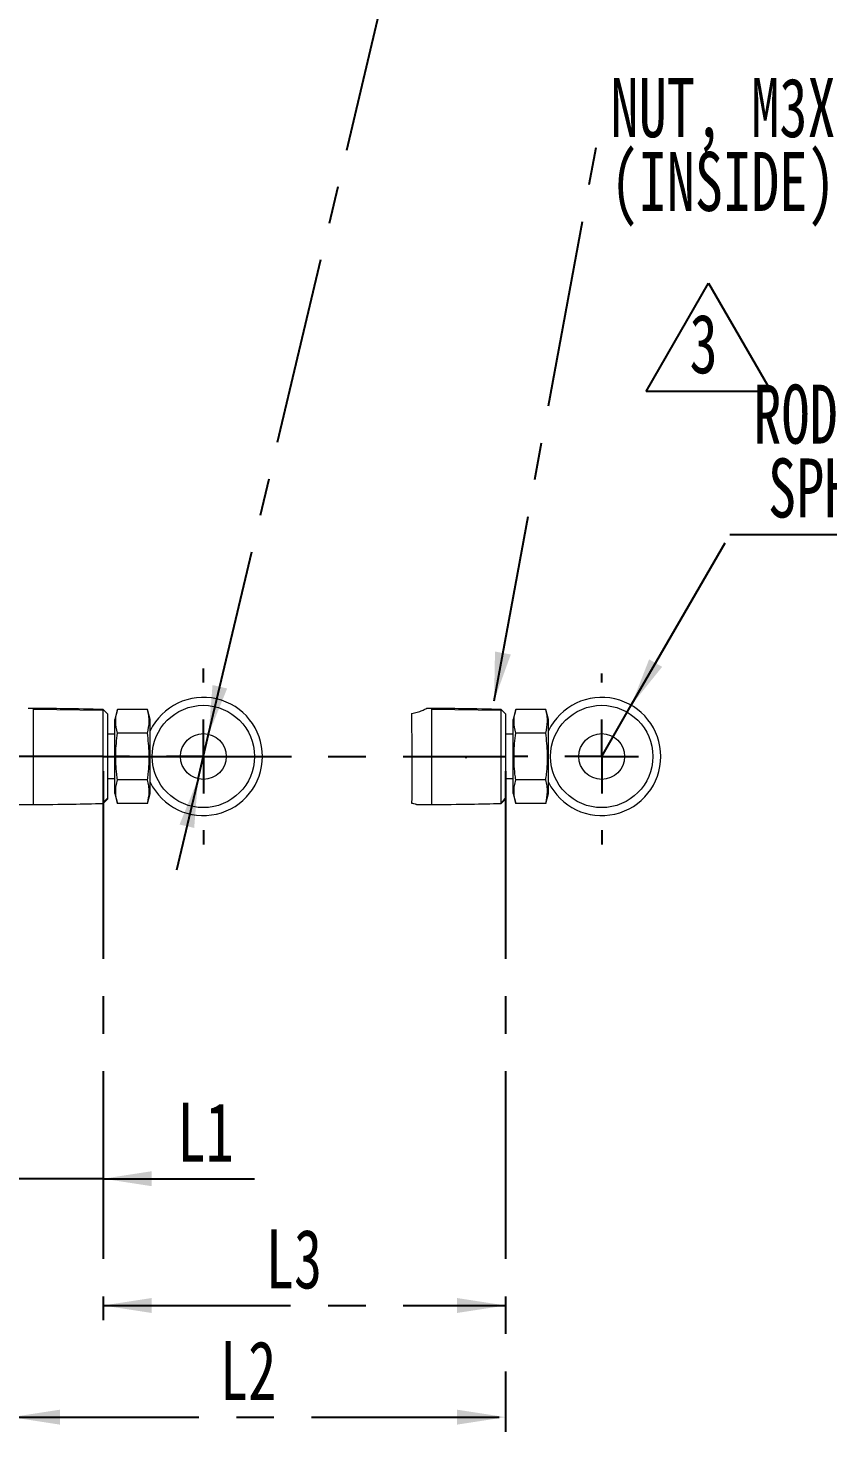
# Paper-space layout '시트2-ENG' of a CAD drawing. Header units: millimetres. Extents: x 5 to 415, y 5 to 292.
# Drawn here: x 176.3 to 230.4, y 134.8 to 229.9 of the extents above; entities that cross this region are included whole.
import ezdxf

# ---------------------------------------------------------------- set-up
doc = ezdxf.new("R2010")
doc.units = ezdxf.units.MM
doc.linetypes.add('CENTERX2', pattern=[20.32, 12.7, -2.54, 2.54, -2.54])
doc.layers.add('CENTER_LINE', color=7, linetype='CENTERX2')
doc.styles.add('SLDTEXTSTYLE0', font='TXT', dxfattribs={"width": 0.7})
doc.dimstyles.new('SLDDIMSTYLE0', dxfattribs={"dimtxt": 4, "dimasz": 3.302, "dimexe": 0, "dimexo": 0.0625, "dimgap": 1, "dimtad": 1, "dimrnd": 1e-09, "dimzin": 12, "dimdsep": 46, "dimtxsty": 'SLDTEXTSTYLE0', "dimsah": 1, "dimcen": 0.09, "dimadec": 0, "dimazin": 3, "dimtfac": 1, "dimtmove": 0, "dimatfit": 0, "dimfxl": 1, "dimfrac": 2, "dimtolj": 1, "dimtzin": 12, "dimarcsym": 0})
doc.dimstyles.new('SLDDIMSTYLE1', dxfattribs={"dimtxt": 4, "dimasz": 3.302, "dimexe": 0, "dimexo": 0.0625, "dimgap": 1, "dimtad": 1, "dimrnd": 1e-09, "dimzin": 12, "dimdsep": 46, "dimtxsty": 'SLDTEXTSTYLE0', "dimsah": 1, "dimcen": 0.09, "dimadec": 0, "dimazin": 3, "dimtfac": 1, "dimtofl": 0, "dimtmove": 0, "dimatfit": 3, "dimfxl": 1, "dimfrac": 2, "dimtolj": 1, "dimtzin": 12, "dimarcsym": 0})
doc.dimstyles.new('SLDDIMSTYLE4', dxfattribs={"dimtxt": 0.18, "dimasz": 3.302, "dimexe": 0, "dimexo": 0.0625, "dimgap": 0, "dimtad": 0, "dimtih": 1, "dimtoh": 1, "dimdec": 0, "dimrnd": 1e-09, "dimzin": 0, "dimdsep": 46, "dimtxsty": 'Standard', "dimsah": 1, "dimcen": 0.09, "dimadec": 0, "dimazin": 0, "dimtfac": 3.302, "dimtdec": 0, "dimtofl": 0, "dimtmove": 0, "dimatfit": 3, "dimfxl": 1, "dimfrac": 2, "dimtolj": 1, "dimtzin": 0, "dimarcsym": 0})
doc.dimstyles.new('SLDDIMSTYLE6', dxfattribs={"dimtxt": 4, "dimasz": 3.302, "dimexe": 0, "dimexo": 0.0625, "dimgap": 1, "dimtad": 0, "dimtih": 1, "dimtoh": 1, "dimrnd": 1e-09, "dimzin": 12, "dimdsep": 46, "dimtxsty": 'SLDTEXTSTYLE0', "dimsah": 1, "dimcen": 0, "dimadec": 0, "dimazin": 3, "dimtol": 1, "dimtp": 0.1, "dimtm": 0.1, "dimtfac": 1, "dimtmove": 0, "dimatfit": 3, "dimfxl": 1, "dimfrac": 2, "dimtolj": 1, "dimarcsym": 0})
doc.dimstyles.new('SLDDIMSTYLE9', dxfattribs={"dimtxt": 4, "dimasz": 3.302, "dimexe": 0, "dimexo": 0.0625, "dimgap": 1, "dimtad": 0, "dimtih": 1, "dimtoh": 1, "dimrnd": 1e-09, "dimzin": 12, "dimdsep": 46, "dimtxsty": 'SLDTEXTSTYLE0', "dimsah": 1, "dimcen": 0, "dimadec": 0, "dimazin": 3, "dimtfac": 1, "dimtofl": 0, "dimtmove": 0, "dimatfit": 3, "dimfxl": 1, "dimfrac": 2, "dimtolj": 1, "dimtzin": 12, "dimarcsym": 0})

# ---------------------------------------------------------------- blocks, each defined once
blk = doc.blocks.new('SW_NOTE_0_11')
at = {"layer": 'CENTER_LINE', "color": 0}
for p, q in [((-2.94, -0.079), (1.294, 7.254)), ((1.294, 7.254), (5.528, -0.079)), ((5.528, -0.079), (-2.94, -0.079))]:
    blk.add_line(p, q, dxfattribs=at)
at = {"layer": 'CENTER_LINE', "color": 0, "insert": (0, 5.156), "char_height": 4, "attachment_point": 1, "style": 'SLDTEXTSTYLE0'}
blk.add_mtext('3', dxfattribs=at)
blk = doc.blocks.new('_D_25')
at = {"layer": 'CENTER_LINE'}
for p, q in [((175.121, 179.54), (175.121, 150.949)), ((181.328, 179.54), (181.328, 150.949)), ((175.121, 151.949), (168.771, 151.949)), ((181.328, 151.949), (175.121, 151.949)), ((181.328, 151.949), (191.586, 151.949))]:
    blk.add_line(p, q, dxfattribs=at)
for points in [[(175.121, 151.949), (171.819, 152.457), (171.819, 151.441)], [(181.328, 151.949), (184.63, 151.441), (184.63, 152.457)]]:
    blk.add_solid(points, dxfattribs=at)
at = {"layer": 'CENTER_LINE', "insert": (186.375, 157.105), "char_height": 4, "attachment_point": 1, "style": 'SLDTEXTSTYLE0'}
blk.add_mtext('L1', dxfattribs=at)
blk = doc.blocks.new('_D_26')
at = {"layer": 'CENTER_LINE'}
for p, q in [((181.328, 179.54), (181.328, 142.363)), ((208.58, 179.54), (208.58, 142.363)), ((181.328, 143.363), (208.58, 143.363))]:
    blk.add_line(p, q, dxfattribs=at)
for points in [[(181.328, 143.363), (184.63, 142.855), (184.63, 143.871)], [(208.58, 143.363), (205.278, 143.871), (205.278, 142.855)]]:
    blk.add_solid(points, dxfattribs=at)
at = {"layer": 'CENTER_LINE', "insert": (192.348, 148.519), "char_height": 4, "attachment_point": 1, "style": 'SLDTEXTSTYLE0'}
blk.add_mtext('L3', dxfattribs=at)
blk = doc.blocks.new('_D_27')
at = {"layer": 'CENTER_LINE'}
for p, q in [((175.121, 179.54), (175.121, 134.802)), ((208.58, 179.54), (208.58, 134.802)), ((175.121, 135.802), (208.58, 135.802))]:
    blk.add_line(p, q, dxfattribs=at)
for points in [[(175.121, 135.802), (178.423, 135.294), (178.423, 136.31)], [(208.58, 135.802), (205.278, 136.31), (205.278, 135.294)]]:
    blk.add_solid(points, dxfattribs=at)
at = {"layer": 'CENTER_LINE', "insert": (189.245, 140.958), "char_height": 4, "attachment_point": 1, "style": 'SLDTEXTSTYLE0'}
blk.add_mtext('L2', dxfattribs=at)
blk = doc.blocks.new('_D_37')
at = {"layer": 'CENTER_LINE'}
for p, q in [((188.477, 182.048), (200.928, 234.756)), ((200.928, 234.756), (236.95, 234.756)), ((187.765, 179.031), (188.477, 182.048)), ((187.765, 179.031), (186.305, 172.851))]:
    blk.add_line(p, q, dxfattribs=at)
for points in [[(188.477, 182.048), (189.731, 185.145), (188.742, 185.378)], [(187.765, 179.031), (186.511, 175.934), (187.5, 175.701)]]:
    blk.add_solid(points, dxfattribs=at)
at = {"layer": 'CENTER_LINE', "attachment_point": 1, "style": 'SLDTEXTSTYLE0'}
for s, insert, char_height in [('%%c', (202.515, 239.912), 4), ('3.1', (206.943, 239.912), 4), ('HOLE', (224.461, 239.912), 4), ('±0.1', (215.405, 238.563), 2.8)]:
    blk.add_mtext(s, dxfattribs=dict(at, insert=insert, char_height=char_height))
blk = doc.blocks.new('SW_CENTERMARKSYMBOL_6')
at = {"layer": 'CENTER_LINE', "color": 0}
for p, q in [((0, 5), (0, 5.964)), ((0, 0), (0, 2.5)), ((-5, 0), (-5.964, 0)), ((0, 0), (-2.5, 0)), ((0, 0), (0, -2.5)), ((0, 0), (2.5, 0)), ((5, 0), (5.964, 0)), ((0, -5), (0, -5.964))]:
    blk.add_line(p, q, dxfattribs=at)
blk = doc.blocks.new('_D_52')
at = {"layer": 'CENTER_LINE'}
for p, q in [((217.08, 184.004), (223.756, 195.568)), ((223.756, 195.568), (265.727, 195.568)), ((215.08, 180.54), (217.08, 184.004))]:
    blk.add_line(p, q, dxfattribs=at)
blk.add_solid([(217.08, 184.004), (219.171, 186.609), (218.291, 187.117)], dxfattribs=at)
at = {"layer": 'CENTER_LINE', "char_height": 4, "attachment_point": 1, "style": 'SLDTEXTSTYLE0'}
for s, insert in [('ROD END TIP SUS', (225.344, 205.724)), ('SPHERE R4', (226.34, 200.724)), ('%%p', (253.473, 200.724)), ('0.1', (257.77, 200.724))]:
    blk.add_mtext(s, dxfattribs=dict(at, insert=insert))
blk = doc.blocks.new('SW_NOTE_0_21')
at = {"layer": 'CENTER_LINE', "color": 0, "char_height": 4, "attachment_point": 1, "style": 'SLDTEXTSTYLE0'}
for s, insert in [('NUT, M3X0.5P', (0.556, 2.425)), ('(INSIDE)', (0.556, -2.575))]:
    blk.add_mtext(s, dxfattribs=dict(at, insert=insert))
blk = doc.blocks.new('SW_CENTERMARKSYMBOL_11')
at = {"layer": 'CENTER_LINE', "color": 0}
for p, q in [((0, 5), (0, 5.617)), ((0, 0), (0, 2.5)), ((-5, 0), (-5.964, 0)), ((0, 0), (-2.5, 0)), ((0, 0), (0, -2.5)), ((0, 0), (2.5, 0)), ((0, -5), (0, -5.964))]:
    blk.add_line(p, q, dxfattribs=at)

psp = doc.layouts.new('시트2-ENG')

# ---------------------------------------------------------------- linework, layer by layer
at = {"color": 7, "linetype": 'Continuous', "lineweight": 18}
for p, q in [((176.621, 183.79), (176.258, 183.79)), ((181.328, 183.66), (176.621, 183.727)), ((181.621, 183.421), (181.328, 183.721)), ((182.302, 183.715), (182.121, 183.04)), ((184.34, 183.715), (182.302, 183.715)), ((184.521, 183.04), (184.34, 183.715)), ((203.58, 183.79), (203.216, 183.79)), ((203.58, 180.54), (203.58, 183.79)), ((208.286, 183.66), (203.58, 183.727)), ((208.286, 177.358), (208.286, 183.721)), ((209.261, 183.715), (209.08, 183.04)), ((211.299, 183.715), (209.261, 183.715)), ((211.48, 183.04), (211.299, 183.715)), ((182.121, 180.54), (182.121, 183.04)), ((184.521, 180.54), (184.521, 183.04)), ((208.58, 183.421), (208.58, 177.658)), ((209.08, 180.54), (209.08, 183.04)), ((211.48, 180.54), (211.48, 183.04)), ((182.121, 182.04), (181.621, 182.04)), ((184.34, 182.127), (182.302, 182.127)), ((209.08, 182.04), (208.58, 182.04)), ((211.299, 182.127), (209.261, 182.127)), ((182.121, 178.04), (182.121, 180.54)), ((184.521, 178.04), (184.521, 180.54)), ((203.58, 179.296), (203.58, 180.538)), ((209.08, 178.04), (209.08, 180.54)), ((211.48, 178.04), (211.48, 180.54)), ((181.621, 179.04), (182.121, 179.04)), ((184.34, 178.952), (182.302, 178.952)), ((203.58, 177.29), (203.58, 179.296)), ((208.58, 179.04), (209.08, 179.04)), ((211.299, 178.952), (209.261, 178.952)), ((182.121, 178.04), (182.302, 177.364)), ((184.34, 177.364), (184.521, 178.04)), ((209.08, 178.04), (209.261, 177.364)), ((211.299, 177.364), (211.48, 178.04)), ((175.579, 177.29), (176.621, 177.29)), ((181.328, 177.42), (181.621, 177.714)), ((181.328, 177.358), (181.621, 177.658)), ((184.34, 177.364), (182.302, 177.364)), ((202.538, 177.29), (203.58, 177.29)), ((208.286, 177.42), (208.286, 177.358)), ((211.299, 177.364), (209.261, 177.364))]:
    psp.add_line(p, q, dxfattribs=at)
at = {"color": 7, "linetype": 'Continuous', "lineweight": 18, "flags": 128}
for points in [[(208.58, 183.421), (208.433, 183.571), (208.286, 183.721)], [(208.286, 177.42), (208.433, 177.567), (208.58, 177.714)], [(208.286, 177.358), (208.433, 177.508), (208.58, 177.658)]]:
    psp.add_lwpolyline(points, dxfattribs=at)
at = {"color": 7, "linetype": 'Continuous', "lineweight": 18}
for centre, radius in [((188.121, 180.54), 3.464), ((215.08, 180.54), 3.464), ((188.121, 180.54), 1.55), ((215.08, 180.54), 1.55)]:
    psp.add_circle(centre, radius, dxfattribs=at)
for centre, radius, start, end in [((188.121, 180.54), 4, 205.84193, 154.15807), ((215.08, 180.54), 4, 205.84193, 154.15807), ((46.052, 179.918), 156.208, 359.06176, 1.2959)]:
    psp.add_arc(centre, radius, start, end, dxfattribs=at)
for points in [[(176.621, 180.54), (176.621, 180.752), (176.621, 181.178), (176.621, 181.791), (176.621, 182.357), (176.621, 182.852), (176.621, 183.26), (176.621, 183.56), (176.621, 183.753), (176.621, 183.777), (176.621, 183.79)], [(176.621, 179.296), (176.621, 179.497), (176.621, 179.899), (176.621, 180.325), (176.621, 180.538)], [(176.621, 177.29), (176.621, 177.296), (176.621, 177.31), (176.621, 177.419), (176.621, 177.591), (176.621, 177.828), (176.621, 178.123), (176.621, 178.471), (176.621, 178.861), (176.621, 179.151), (176.621, 179.296)]]:
    psp.add_open_spline(points, degree=3, dxfattribs=at)
for points, knots in [([(181.328, 183.721), (180.449, 183.742), (178.88, 183.778), (177.311, 183.786), (176.621, 183.79)], [0, 0, 0, 0, 0.560014, 1, 1, 1, 1]), ([(181.328, 177.358), (181.328, 177.37), (181.328, 177.394), (181.328, 177.583), (181.328, 177.876), (181.328, 178.275), (181.328, 178.761), (181.328, 179.314), (181.328, 179.915), (181.328, 180.54), (181.328, 181.164), (181.328, 181.765), (181.328, 182.319), (181.328, 182.804), (181.328, 183.202), (181.328, 183.496), (181.328, 183.686), (181.328, 183.709), (181.328, 183.721)], [0, 0, 0, 0, 0.062413, 0.124998, 0.187548, 0.250006, 0.31249, 0.375003, 0.437509, 0.500008, 0.56251, 0.625014, 0.68751, 0.749997, 0.812487, 0.874988, 0.937496, 1, 1, 1, 1]), ([(182.302, 182.127), (182.247, 182.389), (182.164, 182.784), (182.208, 183.316), (182.271, 183.582), (182.302, 183.715)], [0, 0, 0, 0, 0.495074, 0.747494, 1, 1, 1, 1]), ([(184.34, 182.127), (184.395, 182.389), (184.478, 182.784), (184.434, 183.316), (184.371, 183.582), (184.34, 183.715)], [0, 0, 0, 0, 0.495074, 0.747494, 1, 1, 1, 1]), ([(202.219, 183.45), (202.341, 183.476), (202.587, 183.527), (202.902, 183.644), (203.111, 183.734), (203.202, 183.777), (203.216, 183.783)], [0, 0, 0, 0, 0.353593, 0.713426, 0.955282, 1, 1, 1, 1]), ([(208.286, 183.721), (207.408, 183.742), (205.839, 183.778), (204.27, 183.786), (203.58, 183.79)], [0, 0, 0, 0, 0.5600139, 1, 1, 1, 1]), ([(209.261, 182.127), (209.206, 182.388), (209.123, 182.781), (209.166, 183.319), (209.229, 183.582), (209.261, 183.715)], [0, 0, 0, 0, 0.494725, 0.744946, 1, 1, 1, 1]), ([(211.299, 182.127), (211.353, 182.388), (211.436, 182.781), (211.393, 183.319), (211.33, 183.582), (211.299, 183.715)], [0, 0, 0, 0, 0.494725, 0.744946, 1, 1, 1, 1]), ([(181.621, 183.421), (181.621, 183.41), (181.621, 183.389), (181.621, 183.217), (181.621, 182.95), (181.621, 182.589), (181.621, 182.149), (181.621, 181.648), (181.621, 181.104), (181.621, 180.538), (181.621, 179.973), (181.621, 179.429), (181.621, 178.928), (181.621, 178.488), (181.621, 178.127), (181.621, 177.861), (181.621, 177.69), (181.621, 177.669), (181.621, 177.658)], [0, 0, 0, 0, 0.062861, 0.125163, 0.187767, 0.250235, 0.312647, 0.375273, 0.437567, 0.500217, 0.562569, 0.625102, 0.687653, 0.749999, 0.812654, 0.87494, 0.937556, 1, 1, 1, 1]), ([(182.302, 178.952), (182.285, 179.086), (182.211, 179.675), (182.152, 180.74), (182.252, 181.662), (182.302, 182.127)], [0, 0, 0, 0, 0.1269715, 0.560077, 1, 1, 1, 1]), ([(184.34, 178.952), (184.357, 179.086), (184.431, 179.675), (184.49, 180.74), (184.39, 181.662), (184.34, 182.127)], [0, 0, 0, 0, 0.1269715, 0.560077, 1, 1, 1, 1]), ([(209.261, 178.952), (209.244, 179.086), (209.17, 179.675), (209.111, 180.74), (209.21, 181.662), (209.261, 182.127)], [0, 0, 0, 0, 0.126971, 0.560077, 1, 1, 1, 1]), ([(211.299, 178.952), (211.315, 179.086), (211.39, 179.675), (211.448, 180.74), (211.349, 181.662), (211.299, 182.127)], [0, 0, 0, 0, 0.126971, 0.560077, 1, 1, 1, 1]), ([(182.302, 177.364), (182.247, 177.626), (182.164, 178.021), (182.208, 178.553), (182.271, 178.819), (182.302, 178.952)], [0, 0, 0, 0, 0.495074, 0.747494, 1, 1, 1, 1]), ([(184.34, 177.364), (184.395, 177.626), (184.478, 178.021), (184.434, 178.553), (184.371, 178.819), (184.34, 178.952)], [0, 0, 0, 0, 0.495074, 0.747494, 1, 1, 1, 1]), ([(209.261, 177.364), (209.206, 177.625), (209.123, 178.018), (209.166, 178.556), (209.229, 178.819), (209.261, 178.952)], [0, 0, 0, 0, 0.4947247, 0.7449457, 1, 1, 1, 1]), ([(211.299, 177.364), (211.353, 177.625), (211.436, 178.018), (211.393, 178.556), (211.33, 178.819), (211.299, 178.952)], [0, 0, 0, 0, 0.4947247, 0.7449457, 1, 1, 1, 1]), ([(176.621, 177.29), (177.5, 177.295), (179.069, 177.306), (180.637, 177.342), (181.328, 177.358)], [0, 0, 0, 0, 0.5599849, 1, 1, 1, 1]), ([(181.328, 177.419), (181.355, 177.43), (181.411, 177.45), (181.467, 177.503), (181.495, 177.529)], [0, 0, 0, 0, 0.504427, 1, 1, 1, 1]), ([(181.328, 177.42), (181.328, 177.42), (181.328, 177.359), (181.328, 177.358), (181.328, 177.358)], [0, 0, 0, 0, 0.007463, 1, 1, 1, 1]), ([(202.538, 177.292), (202.54, 177.292), (202.57, 177.284), (202.393, 177.331), (202.345, 177.342), (202.263, 177.356), (202.238, 177.36)], [0, 0, 0, 0, 0.019848, 0.262293, 0.781728, 1, 1, 1, 1]), ([(203.58, 177.29), (204.458, 177.295), (206.027, 177.306), (207.596, 177.342), (208.286, 177.358)], [0, 0, 0, 0, 0.559985, 1, 1, 1, 1]), ([(208.286, 177.419), (208.315, 177.431), (208.378, 177.456), (208.427, 177.504), (208.454, 177.529)], [0, 0, 0, 0, 0.4580721, 1, 1, 1, 1])]:
    psp.add_open_spline(points, degree=3, knots=knots, dxfattribs=at)
at = {"layer": 'CENTER_LINE'}
for p, q in [((181.328, 180.54), (175.121, 180.54)), ((181.328, 180.54), (208.58, 180.54)), ((205.88, 180.54), (205.88, 180.421))]:
    psp.add_line(p, q, dxfattribs=at)

# ---------------------------------------------------------------- block references
for name, p in [('SW_NOTE_0_21', (215.118, 224.054)), ('SW_NOTE_0_11', (221.025, 205.33)), ('SW_CENTERMARKSYMBOL_6', (188.121, 180.54)), ('SW_CENTERMARKSYMBOL_11', (215.08, 180.54))]:
    psp.add_blockref(name, p, dxfattribs=at)

# ---------------------------------------------------------------- dimensions: what is measured, and where the dimension line sits
dim = psp.add_diameter_dim_2p(p1=(188.477, 182.048), p2=(187.765, 179.031), text='<> HOLE', dimstyle='SLDDIMSTYLE6', dxfattribs=at)
dim.commit()
dim.dimension.update_dxf_attribs({"geometry": '_D_37', "text_midpoint": (219.732, 237.586), "dimtype": 163})
dim = psp.add_radius_dim(center=(215.08, 180.54), mpoint=(217.08, 184.004), text='ROD END TIP SUS\\PSPHERE R4 %%p 0.1', dimstyle='SLDDIMSTYLE9', dxfattribs=at)
dim.commit()
dim.dimension.update_dxf_attribs({"geometry": '_D_52', "text_midpoint": (245.535, 200.398), "dimtype": 164})
for base, p1, p2, dimstyle, picture, middle in [((175.121, 151.949), (181.328, 180.54), (175.121, 180.54), 'SLDDIMSTYLE0', '_D_25', (188.98, 151.949)), ((208.58, 135.802), (175.121, 180.54), (208.58, 180.54), 'SLDDIMSTYLE1', '_D_27', (191.85, 135.802)), ((208.58, 143.363), (181.328, 180.54), (208.58, 180.54), 'SLDDIMSTYLE1', '_D_26', (194.954, 143.363))]:
    dim = psp.add_linear_dim(base=base, p1=p1, p2=p2, dimstyle=dimstyle, dxfattribs=at)
    dim.commit()
    dim.dimension.update_dxf_attribs({"geometry": picture, "text_midpoint": middle, "dimtype": 160})

# ---------------------------------------------------------------- leaders
psp.add_leader([(207.796, 184.3), (215.118, 224.054)], dimstyle='SLDDIMSTYLE4', dxfattribs=at)

doc.saveas('drawing.dxf')
